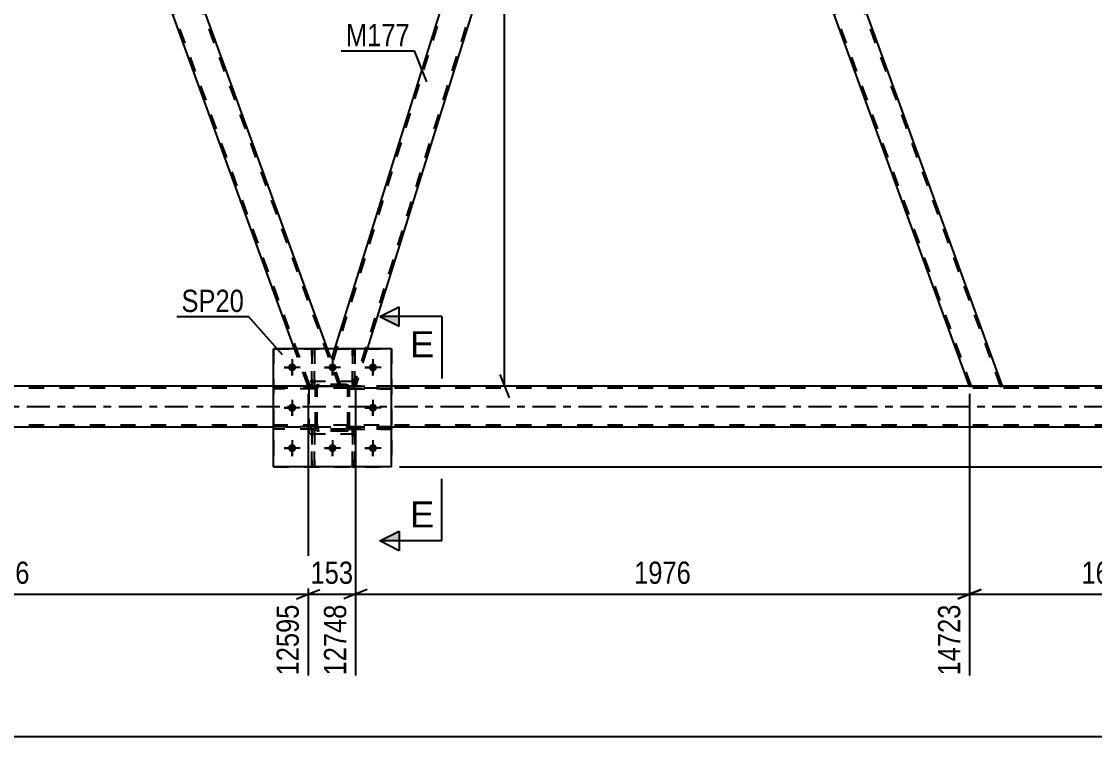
# Model space of a CAD drawing. Header units: millimetres. Extents: x -78 to 763, y -436 to 158.
# Drawn here: x 503.5 to 641.7, y -168.4 to -76.2 of the extents above; entities that cross this region are included whole.
import ezdxf

# ---------------------------------------------------------------- set-up
doc = ezdxf.new("R2010")
doc.units = ezdxf.units.MM
doc.linetypes.add('DXK_LINE_DOT2', pattern=[3.9198, 1.9599, -1.9599])
doc.linetypes.add('DXK_LINE_DOT3', pattern=[5.9187, 2.979, -0.9799, 0.9799, -0.9799])
doc.styles.add('Arial', font='ARIAL.TTF', dxfattribs={"height": 0.2})
doc.styles.add('Arial Narrow', font='ARIALN.TTF', dxfattribs={"height": 0.2})

# ---------------------------------------------------------------- blocks, each defined once
blk = doc.blocks.new('Part-814184979-3653 - 3452')
at = {"color": 7, "linetype": 'DXK_LINE_DOT2'}
for p, q in [((541.37, -123.24), (535.97, -123.24)), ((535.97, -123.24), (535.97, -123.56)), ((541.37, -123.56), (535.97, -123.56)), ((540.77, -123.56), (540.77, -123.24)), ((541.37, -123.56), (541.37, -123.24))]:
    blk.add_line(p, q, dxfattribs=at)
blk = doc.blocks.new('Part-814184979-3635 - 3452')
at = {"color": 7, "linetype": 'DXK_LINE_DOT2'}
for p, q in [((541.37, -128.44), (535.97, -128.44)), ((535.97, -128.76), (535.97, -128.44)), ((540.77, -128.76), (540.77, -128.44)), ((541.37, -128.44), (541.37, -128.76)), ((541.37, -128.76), (535.97, -128.76))]:
    blk.add_line(p, q, dxfattribs=at)
blk = doc.blocks.new('Part-814184979-3796 - 3452')
at = {"color": 7, "linetype": 'DXK_LINE_DOT2'}
for p, q in [((540.92, -133.6), (540.92, -128.77)), ((540.92, -128.77), (541.24, -128.77)), ((540.92, -129.37), (541.24, -129.37)), ((541.24, -128.77), (541.24, -133.6)), ((541.24, -133.6), (540.92, -133.6))]:
    blk.add_line(p, q, dxfattribs=at)
blk = doc.blocks.new('Part-814184979-3631 - 3452')
at = {"color": 7, "linetype": 'DXK_LINE_DOT2'}
for p, q in [((546.12, -118.4), (546.12, -123.25)), ((546.44, -118.4), (546.12, -118.4)), ((546.44, -123.25), (546.44, -118.4)), ((546.12, -122.65), (546.44, -122.65)), ((546.12, -123.25), (546.44, -123.25))]:
    blk.add_line(p, q, dxfattribs=at)
blk = doc.blocks.new('Part-814184979-3624 - 3452')
at = {"color": 7, "linetype": 'DXK_LINE_DOT2'}
for p, q in [((551.17, -128.44), (545.77, -128.44)), ((545.77, -128.44), (545.77, -128.76)), ((546.37, -128.76), (546.37, -128.44)), ((551.17, -128.76), (551.17, -128.44)), ((545.77, -128.76), (551.17, -128.76))]:
    blk.add_line(p, q, dxfattribs=at)
blk = doc.blocks.new('Part-814184979-3625 - 3452')
at = {"color": 7, "linetype": 'DXK_LINE_DOT2'}
for p, q in [((551.17, -123.24), (545.77, -123.24)), ((545.77, -123.24), (545.77, -123.56)), ((545.77, -123.56), (551.17, -123.56)), ((546.37, -123.56), (546.37, -123.24)), ((551.17, -123.56), (551.17, -123.24))]:
    blk.add_line(p, q, dxfattribs=at)
blk = doc.blocks.new('Part-814184979-3628 - 3452')
at = {"color": 7, "linetype": 'DXK_LINE_DOT2'}
for p, q in [((541.24, -128.77), (540.92, -128.77)), ((540.92, -128.77), (540.92, -133.6)), ((540.92, -129.37), (541.24, -129.37)), ((541.24, -133.6), (541.24, -128.77)), ((540.92, -133.6), (541.24, -133.6))]:
    blk.add_line(p, q, dxfattribs=at)
blk = doc.blocks.new('Part-814184979-3634 - 3452')
at = {"color": 7, "linetype": 'DXK_LINE_DOT2'}
for p, q in [((540.92, -118.4), (540.92, -123.25)), ((541.24, -118.4), (540.92, -118.4)), ((541.24, -123.25), (541.24, -118.4)), ((540.92, -122.65), (541.24, -122.65)), ((540.92, -123.25), (541.24, -123.25))]:
    blk.add_line(p, q, dxfattribs=at)
blk = doc.blocks.new('Part-814184979-3636 - 3452')
at = {"color": 7, "linetype": 'DXK_LINE_DOT2'}
for p, q in [((541.37, -123.24), (535.97, -123.24)), ((535.97, -123.56), (535.97, -123.24)), ((541.37, -123.56), (535.97, -123.56)), ((540.77, -123.56), (540.77, -123.24)), ((541.37, -123.24), (541.37, -123.56))]:
    blk.add_line(p, q, dxfattribs=at)
blk = doc.blocks.new('Part-814184979-3641 - 3452')
at = {"color": 7, "linetype": 'DXK_LINE_DOT2'}
for p, q in [((545.77, -123.56), (545.77, -123.24)), ((545.77, -123.24), (551.17, -123.24)), ((551.17, -123.56), (545.77, -123.56)), ((546.37, -123.56), (546.37, -123.24)), ((551.17, -123.24), (551.17, -123.56))]:
    blk.add_line(p, q, dxfattribs=at)
blk = doc.blocks.new('Part-814184979-3646 - 3452')
at = {"color": 2, "linetype": 'Continuous'}
for p, q in [((551.17, -118.4), (535.97, -118.4)), ((535.97, -133.6), (535.97, -118.4)), ((551.17, -133.6), (551.17, -118.4)), ((551.17, -133.6), (535.97, -133.6))]:
    blk.add_line(p, q, dxfattribs=at)
blk = doc.blocks.new('Part-814184979-3647 - 3452')
at = {"color": 7, "linetype": 'DXK_LINE_DOT2'}
for p, q in [((535.97, -118.4), (551.17, -118.4)), ((535.97, -118.4), (535.97, -133.6)), ((551.17, -118.4), (551.17, -133.6)), ((535.97, -133.6), (551.17, -133.6))]:
    blk.add_line(p, q, dxfattribs=at)
blk = doc.blocks.new('Part-814184979-3648 - 3452')
at = {"color": 7, "linetype": 'DXK_LINE_DOT2'}
for p, q in [((545.77, -128.76), (545.77, -128.44)), ((545.77, -128.44), (551.17, -128.44)), ((546.37, -128.76), (546.37, -128.44)), ((551.17, -128.44), (551.17, -128.76)), ((551.17, -128.76), (545.77, -128.76))]:
    blk.add_line(p, q, dxfattribs=at)
blk = doc.blocks.new('Part-814184979-3668 - 3452')
at = {"color": 2, "linetype": 'Continuous'}
for p, q in [((500.57, -2), (496.31, -2)), ((542.94, -118.4), (500.57, -2)), ((538.68, -118.4), (497.86, -6.25))]:
    blk.add_line(p, q, dxfattribs=at)
at = {"color": 7, "linetype": 'DXK_LINE_DOT2'}
for p, q in [((496.31, -2), (497.86, -6.25)), ((540.69, -123.22), (496.57, -2)), ((544.43, -123.22), (500.31, -2)), ((540.43, -123.22), (538.68, -118.4)), ((544.69, -123.22), (542.94, -118.4)), ((544.69, -123.22), (540.43, -123.22))]:
    blk.add_line(p, q, dxfattribs=at)
blk = doc.blocks.new('Part-814184979-3683 - 3452')
at = {"color": 7, "linetype": 'DXK_LINE_DOT2'}
for p, q in [((580.38, -2), (543.56, -120.12)), ((582.86, -5.88), (546.28, -123.22)), ((543.84, -118.4), (543.43, -119.75)), ((548.03, -118.4), (546.53, -123.22)), ((544.69, -123.22), (543.43, -119.75)), ((546.53, -123.22), (544.69, -123.22))]:
    blk.add_line(p, q, dxfattribs=at)
at = {"color": 2, "linetype": 'Continuous'}
for p, q in [((580.13, -2), (543.84, -118.4)), ((581.45, -2), (580.13, -2)), ((582.99, -6.25), (581.45, -2)), ((582.99, -6.25), (548.03, -118.4))]:
    blk.add_line(p, q, dxfattribs=at)
blk = doc.blocks.new('Part-814184979-3693 - 3452')
at = {"color": 2, "linetype": 'Continuous'}
for p, q in [((585.7, -2), (581.45, -2)), ((629.82, -123.22), (585.7, -2)), ((625.57, -123.22), (582.99, -6.25))]:
    blk.add_line(p, q, dxfattribs=at)
at = {"color": 7, "linetype": 'DXK_LINE_DOT2'}
for p, q in [((581.45, -2), (582.99, -6.25)), ((625.82, -123.22), (581.7, -2)), ((629.57, -123.22), (585.45, -2)), ((625.57, -123.22), (629.82, -123.22))]:
    blk.add_line(p, q, dxfattribs=at)
blk = doc.blocks.new('Part-814184979-3715 - 3452')
at = {"color": 7, "linetype": 'DXK_LINE_DOT2'}
for p, q in [((546.57, -122.6), (540.57, -122.6)), ((540.57, -129.4), (540.57, -122.6)), ((546.57, -129.4), (546.57, -122.6)), ((546.57, -129.4), (540.57, -129.4))]:
    blk.add_line(p, q, dxfattribs=at)
blk = doc.blocks.new('Part-814184979-3716 - 3452')
at = {"color": 7, "linetype": 'DXK_LINE_DOT2'}
for p, q in [((546.57, -122.6), (540.57, -122.6)), ((540.57, -129.4), (540.57, -122.6)), ((546.57, -129.4), (546.57, -122.6)), ((546.57, -129.4), (540.57, -129.4))]:
    blk.add_line(p, q, dxfattribs=at)
blk = doc.blocks.new('Part-814184979-3717 - 3452')
at = {"color": 7, "linetype": 'DXK_LINE_DOT2'}
for p, q in [((541.37, -123.48), (541.41, -123.3)), ((541.41, -123.3), (541.37, -123.48)), ((541.37, -128.52), (541.37, -123.48)), ((541.61, -123.48), (541.63, -123.39)), ((541.61, -128.52), (541.61, -123.48)), ((541.63, -123.39), (541.68, -123.31)), ((541.67, -123.04), (541.85, -123)), ((541.85, -123), (541.67, -123.04)), ((541.68, -123.31), (541.76, -123.26)), ((541.76, -123.26), (541.85, -123.24)), ((545.29, -123), (541.85, -123)), ((541.85, -123.24), (545.29, -123.24)), ((545.29, -123), (545.47, -123.04)), ((545.47, -123.04), (545.29, -123)), ((545.29, -123.24), (545.38, -123.26)), ((545.38, -123.26), (545.46, -123.31)), ((545.46, -123.31), (545.51, -123.39)), ((545.51, -123.39), (545.53, -123.48)), ((545.53, -128.52), (545.53, -123.48)), ((545.73, -123.3), (545.77, -123.48)), ((545.77, -123.48), (545.73, -123.3)), ((545.77, -128.52), (545.77, -123.48)), ((541.41, -128.71), (541.37, -128.52)), ((541.37, -128.52), (541.41, -128.71)), ((541.63, -128.62), (541.61, -128.52)), ((541.68, -128.69), (541.63, -128.62)), ((541.85, -129), (541.67, -128.97)), ((541.67, -128.97), (541.85, -129)), ((541.76, -128.75), (541.68, -128.69)), ((541.85, -128.76), (541.76, -128.75)), ((545.29, -128.76), (541.85, -128.76)), ((545.29, -129), (541.85, -129)), ((545.38, -128.75), (545.29, -128.76)), ((545.47, -128.97), (545.29, -129)), ((545.29, -129), (545.47, -128.97)), ((545.46, -128.69), (545.38, -128.75)), ((545.51, -128.62), (545.46, -128.69)), ((545.53, -128.52), (545.51, -128.62)), ((545.77, -128.52), (545.73, -128.71)), ((545.73, -128.71), (545.77, -128.52))]:
    blk.add_line(p, q, dxfattribs=at)
at = {"color": 7, "linetype": 'DXK_LINE_DOT3'}
blk.add_line((543.57, -126), (543.57, -126), dxfattribs=at)
at = {"color": 7, "linetype": 'DXK_LINE_DOT2'}
for centre, start, end in [((541.85, -123.48), 112.5001, 157.5001), ((541.85, -123.48), 112.5001, 157.5001), ((545.29, -123.48), 22.5001, 67.5001), ((545.29, -123.48), 22.5001, 67.5001), ((541.85, -128.52), 202.5001, 247.5001), ((541.85, -128.52), 202.5001, 247.5001), ((545.29, -128.52), 292.5001, 337.5001), ((545.29, -128.52), 292.5001, 337.5001)]:
    blk.add_arc(centre, 0.48, start, end, dxfattribs=at)
blk = doc.blocks.new('Part-814184979-3723 - 3452')
at = {"color": 7, "linetype": 'DXK_LINE_DOT2'}
for p, q in [((651.49, -123.46), (36.63, -123.46)), ((551.17, -123.22), (535.97, -123.22)), ((651.49, -128.26), (36.63, -128.26)), ((551.17, -128.5), (535.97, -128.5))]:
    blk.add_line(p, q, dxfattribs=at)
at = {"color": 2, "linetype": 'Continuous'}
for p, q in [((535.97, -123.22), (380.9, -123.22)), ((651.49, -123.22), (551.17, -123.22)), ((535.97, -128.5), (380.9, -128.5)), ((651.49, -128.5), (551.17, -128.5))]:
    blk.add_line(p, q, dxfattribs=at)
at = {"color": 7, "linetype": 'DXK_LINE_DOT3'}
blk.add_line((36.63, -125.86), (651.49, -125.86), dxfattribs=at)
blk = doc.blocks.new('Part-814184979-3753 - 3452')
at = {"color": 7, "linetype": 'DXK_LINE_DOT2'}
for p, q in [((541.37, -128.44), (535.97, -128.44)), ((535.97, -128.44), (535.97, -128.76)), ((540.77, -128.76), (540.77, -128.44)), ((541.37, -128.76), (541.37, -128.44)), ((541.37, -128.76), (535.97, -128.76))]:
    blk.add_line(p, q, dxfattribs=at)
blk = doc.blocks.new('Part-814184979-3775 - 3452')
at = {"color": 7, "linetype": 'DXK_LINE_DOT2'}
for p, q in [((541.37, -123.48), (541.41, -123.3)), ((541.41, -123.3), (541.37, -123.48)), ((541.37, -128.52), (541.37, -123.48)), ((541.61, -123.48), (541.63, -123.39)), ((541.61, -128.52), (541.61, -123.48)), ((541.63, -123.39), (541.68, -123.31)), ((541.67, -123.04), (541.85, -123)), ((541.85, -123), (541.67, -123.04)), ((541.68, -123.31), (541.76, -123.26)), ((541.76, -123.26), (541.85, -123.24)), ((545.29, -123), (541.85, -123)), ((541.85, -123.24), (545.29, -123.24)), ((545.29, -123), (545.47, -123.04)), ((545.47, -123.04), (545.29, -123)), ((545.29, -123.24), (545.38, -123.26)), ((545.38, -123.26), (545.46, -123.31)), ((545.46, -123.31), (545.51, -123.39)), ((545.51, -123.39), (545.53, -123.48)), ((545.53, -128.52), (545.53, -123.48)), ((545.73, -123.3), (545.77, -123.48)), ((545.77, -123.48), (545.73, -123.3)), ((545.77, -128.52), (545.77, -123.48)), ((541.41, -128.71), (541.37, -128.52)), ((541.37, -128.52), (541.41, -128.71)), ((541.63, -128.62), (541.61, -128.52)), ((541.68, -128.69), (541.63, -128.62)), ((541.85, -129), (541.67, -128.97)), ((541.67, -128.97), (541.85, -129)), ((541.76, -128.75), (541.68, -128.69)), ((541.85, -128.76), (541.76, -128.75)), ((545.29, -128.76), (541.85, -128.76)), ((545.29, -129), (541.85, -129)), ((545.38, -128.75), (545.29, -128.76)), ((545.47, -128.97), (545.29, -129)), ((545.29, -129), (545.47, -128.97)), ((545.46, -128.69), (545.38, -128.75)), ((545.51, -128.62), (545.46, -128.69)), ((545.53, -128.52), (545.51, -128.62)), ((545.77, -128.52), (545.73, -128.71)), ((545.73, -128.71), (545.77, -128.52))]:
    blk.add_line(p, q, dxfattribs=at)
at = {"color": 7, "linetype": 'DXK_LINE_DOT3'}
blk.add_line((543.57, -126), (543.57, -126), dxfattribs=at)
at = {"color": 7, "linetype": 'DXK_LINE_DOT2'}
for centre, start, end in [((541.85, -123.48), 112.5001, 157.5001), ((541.85, -123.48), 112.5001, 157.5001), ((545.29, -123.48), 22.5001, 67.5001), ((545.29, -123.48), 22.5001, 67.5001), ((541.85, -128.52), 202.5001, 247.5001), ((541.85, -128.52), 202.5001, 247.5001), ((545.29, -128.52), 292.5001, 337.5001), ((545.29, -128.52), 292.5001, 337.5001)]:
    blk.add_arc(centre, 0.48, start, end, dxfattribs=at)
blk = doc.blocks.new('Part-814184979-3790 - 3452')
at = {"color": 7, "linetype": 'DXK_LINE_DOT2'}
for p, q in [((540.92, -123.25), (540.92, -118.4)), ((540.92, -118.4), (541.24, -118.4)), ((541.24, -118.4), (541.24, -123.25)), ((540.92, -122.65), (541.24, -122.65)), ((541.24, -123.25), (540.92, -123.25))]:
    blk.add_line(p, q, dxfattribs=at)
blk = doc.blocks.new('Part-814184979-3793 - 3452')
at = {"color": 7, "linetype": 'DXK_LINE_DOT2'}
for p, q in [((546.12, -123.25), (546.12, -118.4)), ((546.12, -118.4), (546.44, -118.4)), ((546.44, -118.4), (546.44, -123.25)), ((546.12, -122.65), (546.44, -122.65)), ((546.44, -123.25), (546.12, -123.25))]:
    blk.add_line(p, q, dxfattribs=at)
blk = doc.blocks.new('Part-814184979-3799 - 3452')
at = {"color": 7, "linetype": 'DXK_LINE_DOT2'}
for p, q in [((546.12, -133.6), (546.12, -128.77)), ((546.12, -128.77), (546.44, -128.77)), ((546.12, -129.37), (546.44, -129.37)), ((546.44, -128.77), (546.44, -133.6)), ((546.44, -133.6), (546.12, -133.6))]:
    blk.add_line(p, q, dxfattribs=at)
blk = doc.blocks.new('Part-814184979-3819 - 3452')
at = {"color": 7, "linetype": 'DXK_LINE_DOT2'}
for p, q in [((546.44, -128.77), (546.12, -128.77)), ((546.12, -128.77), (546.12, -133.6)), ((546.12, -129.37), (546.44, -129.37)), ((546.44, -133.6), (546.44, -128.77)), ((546.12, -133.6), (546.44, -133.6))]:
    blk.add_line(p, q, dxfattribs=at)
blk = doc.blocks.new('Bolt-814184979-3820 - 3452')
at = {"linetype": 'Continuous'}
for points in [[(538.89, -120.8, -1), (537.85, -120.8, -1)], [(544.09, -120.8, -1), (543.05, -120.8, -1)], [(549.29, -120.8, -1), (548.25, -120.8, -1)], [(538.89, -126, -1), (537.85, -126, -1)], [(549.29, -126, -1), (548.25, -126, -1)], [(538.89, -131.2, -1), (537.85, -131.2, -1)], [(544.09, -131.2, -1), (543.05, -131.2, -1)], [(549.29, -131.2, -1), (548.25, -131.2, -1)]]:
    blk.add_hatch(color=1, dxfattribs=at).paths.add_polyline_path(points)
at = {"color": 1, "linetype": 'Continuous'}
for p, q in [((538.37, -119.76), (538.37, -121.84)), ((543.57, -119.76), (543.57, -121.84)), ((548.77, -119.76), (548.77, -121.84)), ((539.41, -120.8), (537.33, -120.8)), ((544.61, -120.8), (542.53, -120.8)), ((549.81, -120.8), (547.73, -120.8)), ((538.37, -124.96), (538.37, -127.04)), ((548.77, -124.96), (548.77, -127.04)), ((539.41, -126), (537.33, -126)), ((549.81, -126), (547.73, -126)), ((539.41, -131.2), (537.33, -131.2)), ((538.37, -130.16), (538.37, -132.24)), ((544.61, -131.2), (542.53, -131.2)), ((543.57, -130.16), (543.57, -132.24)), ((549.81, -131.2), (547.73, -131.2)), ((548.77, -130.16), (548.77, -132.24))]:
    blk.add_line(p, q, dxfattribs=at)
blk = doc.blocks.new('Bolt-814184979-3821 - 3452')
at = {"color": 1, "linetype": 'Continuous'}
for p, q in [((538.37, -119.76), (538.37, -120.46)), ((543.57, -119.76), (543.57, -120.46)), ((548.77, -119.76), (548.77, -120.46)), ((537.33, -120.8), (538.02, -120.8)), ((538.37, -121.84), (538.37, -121.15)), ((539.41, -120.8), (538.72, -120.8)), ((542.53, -120.8), (543.22, -120.8)), ((543.57, -121.84), (543.57, -121.15)), ((544.61, -120.8), (543.92, -120.8)), ((547.73, -120.8), (548.42, -120.8)), ((548.77, -121.84), (548.77, -121.15)), ((549.81, -120.8), (549.12, -120.8)), ((538.37, -124.96), (538.37, -125.66)), ((548.77, -124.96), (548.77, -125.66)), ((537.33, -126), (538.02, -126)), ((538.37, -127.04), (538.37, -126.35)), ((539.41, -126), (538.72, -126)), ((547.73, -126), (548.42, -126)), ((548.77, -127.04), (548.77, -126.35)), ((549.81, -126), (549.12, -126)), ((537.33, -131.2), (538.02, -131.2)), ((538.37, -130.16), (538.37, -130.86)), ((539.41, -131.2), (538.72, -131.2)), ((542.53, -131.2), (543.22, -131.2)), ((543.57, -130.16), (543.57, -130.86)), ((544.61, -131.2), (543.92, -131.2)), ((547.73, -131.2), (548.42, -131.2)), ((548.77, -130.16), (548.77, -130.86)), ((549.81, -131.2), (549.12, -131.2)), ((538.37, -132.24), (538.37, -131.55)), ((543.57, -132.24), (543.57, -131.55)), ((548.77, -132.24), (548.77, -131.55))]:
    blk.add_line(p, q, dxfattribs=at)
blk = doc.blocks.new('StraightDimension-814184979-4674 - 3452')
at = {"color": 7, "linetype": 'Continuous'}
for p, q in [((461.4, -124.22), (461.4, -160.48)), ((540.43, -124.22), (540.43, -160.48)), ((462.9, -149.43), (459.9, -150.63)), ((461.4, -150.03), (540.43, -150.03)), ((538.93, -150.63), (541.93, -149.43))]:
    blk.add_line(p, q, dxfattribs=at)
at = {"color": 0}
blk.add_wipeout([(505.17, -149.28), (505.17, -145.08), (496.66, -145.08), (496.66, -149.28)], dxfattribs=at)
at = {"color": 3, "style": 'Arial Narrow'}
blk.add_text('1976', height=2.863, dxfattribs=at).set_placement((497.26, -148.68))
at = {"color": 0, "linetype": 'Continuous'}
blk.add_wipeout([(539.83, -150.73), (535.63, -150.73), (535.63, -161.08), (539.83, -161.08)], dxfattribs=at)
at = {"color": 3, "linetype": 'Continuous', "style": 'Arial Narrow'}
blk.add_text('12595', height=2.863, rotation=90.0002, dxfattribs=at).set_placement((539.23, -160.48))
blk = doc.blocks.new('StraightDimension-814184979-4540 - 3452')
at = {"color": 7, "linetype": 'Continuous'}
blk.add_line((-0.64, -168.35), (662.35, -168.35), dxfattribs=at)
blk = doc.blocks.new('StraightDimension-814184979-4650 - 3452')
at = {"color": 7, "linetype": 'Continuous'}
for p, q in [((540.43, -124.22), (540.43, -160.48)), ((546.53, -124.22), (546.53, -160.48)), ((538.93, -150.63), (541.93, -149.43)), ((540.43, -150.03), (546.53, -150.03)), ((548.03, -149.43), (545.03, -150.63))]:
    blk.add_line(p, q, dxfattribs=at)
at = {"color": 0}
blk.add_wipeout([(546.82, -149.28), (546.82, -145.08), (540.14, -145.08), (540.14, -149.28)], dxfattribs=at)
at = {"color": 0, "linetype": 'Continuous'}
blk.add_wipeout([(545.93, -150.73), (541.73, -150.73), (541.73, -161.08), (545.93, -161.08)], dxfattribs=at)
at = {"color": 3, "style": 'Arial Narrow'}
blk.add_text('153', height=2.863, dxfattribs=at).set_placement((540.74, -148.68))
at = {"color": 3, "linetype": 'Continuous', "style": 'Arial Narrow'}
blk.add_text('12748', height=2.863, rotation=90.0002, dxfattribs=at).set_placement((545.33, -160.48))
blk = doc.blocks.new('StraightDimension-814184979-4529 - 3452')
at = {"color": 7, "linetype": 'Continuous'}
for p, q in [((640.09, -3), (640.09, -72.81)), ((661.71, -122.22), (661.71, -67.56)), ((641.59, -69.81), (638.59, -71.01)), ((640.09, -70.41), (661.71, -70.41)), ((660.21, -71.01), (663.21, -69.81))]:
    blk.add_line(p, q, dxfattribs=at)
at = {"color": 0}
blk.add_wipeout([(655.15, -69.66), (655.15, -65.46), (646.64, -65.46), (646.64, -69.66)], dxfattribs=at)
at = {"color": 3, "style": 'Arial Narrow'}
blk.add_text('1271', height=2.863, dxfattribs=at).set_placement((647.24, -69.06))
blk = doc.blocks.new('StraightDimension-814184979-4607 - 3452')
at = {"color": 7, "linetype": 'Continuous'}
for p, q in [((625.57, -124.22), (625.57, -160.48)), ((661.71, -129.5), (661.71, -160.48)), ((627.07, -149.43), (624.07, -150.63)), ((625.57, -150.03), (661.71, -150.03)), ((660.21, -150.63), (663.21, -149.43))]:
    blk.add_line(p, q, dxfattribs=at)
at = {"color": 0}
blk.add_wipeout([(647.89, -149.28), (647.89, -145.08), (639.38, -145.08), (639.38, -149.28)], dxfattribs=at)
at = {"color": 3, "style": 'Arial Narrow'}
blk.add_text('1634', height=2.863, dxfattribs=at).set_placement((639.98, -148.68))
at = {"color": 0, "linetype": 'Continuous'}
blk.add_wipeout([(661.11, -150.73), (656.91, -150.73), (656.91, -161.08), (661.11, -161.08)], dxfattribs=at)
at = {"color": 3, "linetype": 'Continuous', "style": 'Arial Narrow'}
blk.add_text('16357', height=2.863, rotation=90.0002, dxfattribs=at).set_placement((660.51, -160.48))
blk = doc.blocks.new('StraightDimension-814184979-4626 - 3452')
at = {"color": 7, "linetype": 'Continuous'}
for p, q in [((546.53, -124.22), (546.53, -160.48)), ((625.57, -124.22), (625.57, -160.48)), ((548.03, -149.43), (545.03, -150.63)), ((546.53, -150.03), (625.57, -150.03)), ((624.07, -150.63), (627.07, -149.43))]:
    blk.add_line(p, q, dxfattribs=at)
at = {"color": 0}
blk.add_wipeout([(590.31, -149.28), (590.31, -145.08), (581.79, -145.08), (581.79, -149.28)], dxfattribs=at)
at = {"color": 3, "style": 'Arial Narrow'}
blk.add_text('1976', height=2.863, dxfattribs=at).set_placement((582.39, -148.68))
at = {"color": 0, "linetype": 'Continuous'}
blk.add_wipeout([(624.97, -150.73), (620.77, -150.73), (620.77, -161.08), (624.97, -161.08)], dxfattribs=at)
at = {"color": 3, "linetype": 'Continuous', "style": 'Arial Narrow'}
blk.add_text('14723', height=2.863, rotation=90.0002, dxfattribs=at).set_placement((624.37, -160.48))
blk = doc.blocks.new('StraightDimension-814184979-5148 - 3452')
at = {"color": 7, "linetype": 'Continuous'}
for p, q in [((566.32, -3.5), (565.12, -0.5)), ((602.67, -2), (562.87, -2)), ((565.72, -123.22), (565.72, -2)), ((565.12, -121.72), (566.32, -124.72)), ((601.81, -123.22), (562.87, -123.22))]:
    blk.add_line(p, q, dxfattribs=at)
at = {"color": 0}
blk.add_wipeout([(564.97, -58.35), (560.77, -58.35), (560.77, -66.87), (564.97, -66.87)], dxfattribs=at)
at = {"color": 3, "style": 'Arial Narrow'}
blk.add_text('3031', height=2.863, rotation=90.0002, dxfattribs=at).set_placement((564.37, -66.27))
blk = doc.blocks.new('StraightDimension-814184979-12299 - 3452')
at = {"color": 7, "linetype": 'Continuous'}
for p, q in [((687.08, 9.3), (685.88, 12.3)), ((638.33, 10.8), (688.88, 10.8)), ((686.48, -133.6), (686.48, 10.8)), ((685.88, -132.1), (687.08, -135.1)), ((552.17, -133.6), (688.88, -133.6))]:
    blk.add_line(p, q, dxfattribs=at)
at = {"color": 0}
blk.add_wipeout([(685.73, -57.15), (681.53, -57.15), (681.53, -65.66), (685.73, -65.66)], dxfattribs=at)
at = {"color": 3, "style": 'Arial Narrow'}
blk.add_text('3610', height=2.863, rotation=90.0002, dxfattribs=at).set_placement((685.13, -65.06))
blk = doc.blocks.new('Mark-814184979-3642 - 3452')
at = {"color": 0}
blk.add_wipeout([(532.17, -113.66), (532.17, -110.66), (524.13, -110.66), (524.13, -113.66)], dxfattribs=at)
blk.add_wipeout([(532.17, -113.66), (532.17, -110.66), (524.13, -110.66), (524.13, -113.66)], dxfattribs=at)
at = {"color": 30, "linetype": 'Continuous'}
for p in [(523.53, -114.26), (537.12, -119.2)]:
    blk.add_line(p, (532.77, -114.26), dxfattribs=at)
at = {"color": 3, "style": 'Arial Narrow'}
blk.add_text('SP20', height=2.863, dxfattribs=at).set_placement((524.13, -113.66))
blk = doc.blocks.new('Mark-814184979-3679 - 3452')
at = {"color": 0}
blk.add_wipeout([(553.51, -79.43), (553.51, -76.43), (545.29, -76.43), (545.29, -79.43)], dxfattribs=at)
blk.add_wipeout([(553.51, -79.43), (553.51, -76.43), (545.29, -76.43), (545.29, -79.43)], dxfattribs=at)
at = {"color": 30, "linetype": 'Continuous'}
for p in [(544.69, -80.03), (555.73, -84)]:
    blk.add_line(p, (554.11, -80.03), dxfattribs=at)
at = {"color": 3, "style": 'Arial Narrow'}
blk.add_text('M177', height=2.863, dxfattribs=at).set_placement((545.29, -79.43))
blk = doc.blocks.new('SectionMark-814184979-5195 - 3452')
at = {"linetype": 'Continuous'}
for points in [[(552.16, -114.24), (552.16, -115.49), (549.66, -114.24)], [(552.16, -141.91), (552.16, -143.16), (549.66, -143.16)]]:
    blk.add_hatch(color=6, dxfattribs=at).paths.add_polyline_path(points)
at = {"color": 6, "linetype": 'Continuous'}
for p, q in [((549.66, -114.24), (552.16, -112.99)), ((552.16, -115.49), (552.16, -112.99)), ((557.66, -114.24), (549.66, -114.24)), ((549.66, -114.24), (552.16, -115.49)), ((557.66, -114.24), (557.66, -122.24)), ((557.66, -143.16), (557.66, -135.16)), ((549.66, -143.16), (552.16, -141.91)), ((552.16, -141.91), (552.16, -144.41)), ((557.66, -143.16), (549.66, -143.16)), ((552.16, -144.41), (549.66, -143.16))]:
    blk.add_line(p, q, dxfattribs=at)
at = {"color": 0, "linetype": 'Continuous'}
for points in [[(556.66, -119.49), (556.66, -115.99), (553.55, -115.99), (553.55, -119.49)], [(556.66, -141.41), (556.66, -137.91), (553.55, -137.91), (553.55, -141.41)]]:
    blk.add_wipeout(points, dxfattribs=at)
at = {"color": 3, "linetype": 'Continuous', "style": 'Arial'}
for p in [(553.55, -119.49), (553.55, -141.41)]:
    blk.add_text('E', height=3.34, dxfattribs=at).set_placement(p)

msp = doc.modelspace()

# ---------------------------------------------------------------- block references
for name in ['Part-814184979-3668 - 3452', 'Part-814184979-3683 - 3452', 'Part-814184979-3693 - 3452', 'Part-814184979-3646 - 3452', 'Part-814184979-3647 - 3452', 'Part-814184979-3634 - 3452', 'Part-814184979-3790 - 3452', 'Part-814184979-3631 - 3452', 'Part-814184979-3793 - 3452', 'Bolt-814184979-3820 - 3452', 'Bolt-814184979-3821 - 3452', 'Part-814184979-3715 - 3452', 'Part-814184979-3716 - 3452', 'Part-814184979-3723 - 3452', 'Part-814184979-3653 - 3452', 'Part-814184979-3636 - 3452', 'Part-814184979-3717 - 3452', 'Part-814184979-3775 - 3452', 'Part-814184979-3625 - 3452', 'Part-814184979-3641 - 3452', 'Part-814184979-3635 - 3452', 'Part-814184979-3753 - 3452', 'Part-814184979-3624 - 3452', 'Part-814184979-3648 - 3452', 'Part-814184979-3796 - 3452', 'Part-814184979-3628 - 3452', 'Part-814184979-3799 - 3452', 'Part-814184979-3819 - 3452']:
    msp.add_blockref(name, (0, 0))

# ---------------------------------------------------------------- next in the draw order: block references
msp.add_blockref('StraightDimension-814184979-4674 - 3452', (0, 0))

# ---------------------------------------------------------------- next in the draw order: block references
msp.add_blockref('StraightDimension-814184979-4540 - 3452', (0, 0))

# ---------------------------------------------------------------- next in the draw order: block references
for name in ['StraightDimension-814184979-4529 - 3452', 'Mark-814184979-3642 - 3452', 'StraightDimension-814184979-4650 - 3452', 'StraightDimension-814184979-4607 - 3452']:
    msp.add_blockref(name, (0, 0))

# ---------------------------------------------------------------- next in the draw order: block references
msp.add_blockref('StraightDimension-814184979-4626 - 3452', (0, 0))

# ---------------------------------------------------------------- next in the draw order: block references
msp.add_blockref('StraightDimension-814184979-5148 - 3452', (0, 0))

# ---------------------------------------------------------------- next in the draw order: block references
msp.add_blockref('StraightDimension-814184979-12299 - 3452', (0, 0))

# ---------------------------------------------------------------- next in the draw order: block references
for name in ['Mark-814184979-3679 - 3452', 'SectionMark-814184979-5195 - 3452']:
    msp.add_blockref(name, (0, 0))

doc.saveas('drawing.dxf')
